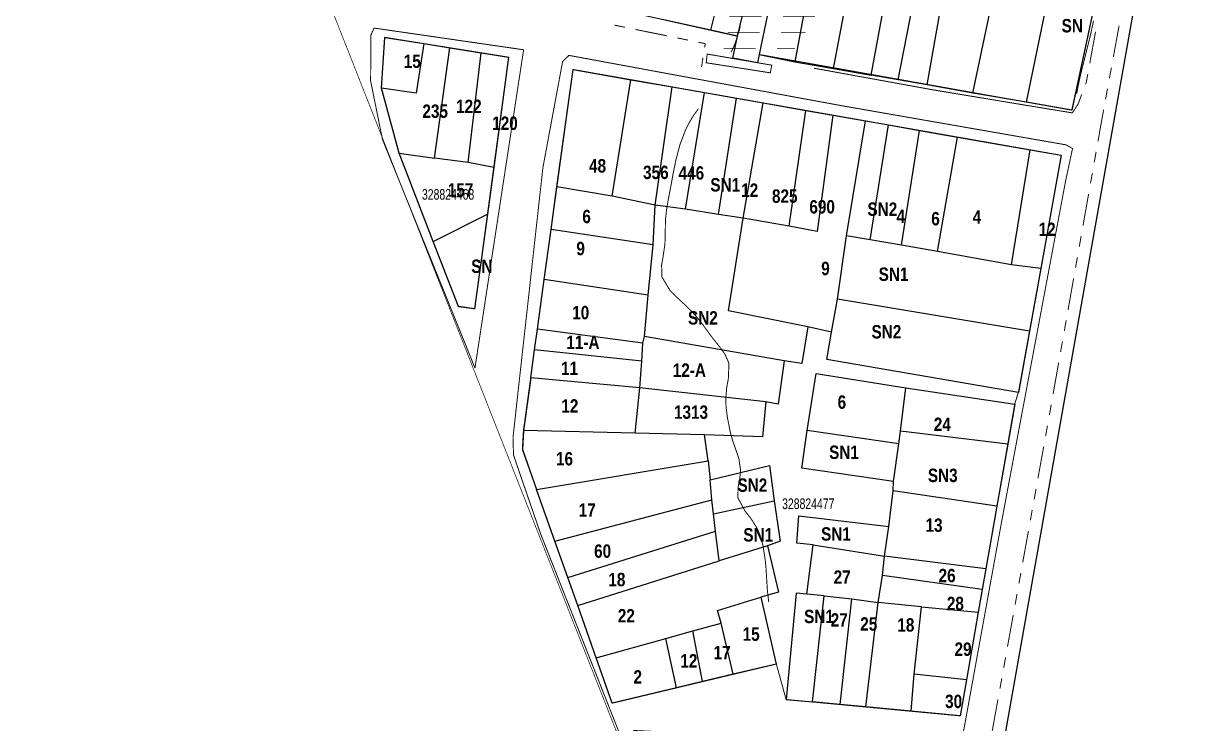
# Model space of a CAD drawing. Extents: x 204381 to 207261, y 4847713 to 4851061.
# Drawn here: x 204381.7 to 204602.1, y 4850630.3 to 4850761.1 of the extents above; entities that cross this region are included whole.
import ezdxf
from ezdxf.enums import TextEntityAlignment as Align

# ---------------------------------------------------------------- set-up
doc = ezdxf.new("R2010")
doc.units = 0
doc.header["$LTSCALE"] = 1.5
doc.header["$MEASUREMENT"] = 0
for name, pattern in [('PHANTOMX2', [5, 2.5, -0.5, 0.5, -0.5, 0.5, -0.5]), ('TRACO_11', [8, 3, -1, 3, -1]), ('TRACO_25', [8, 3, -1, 1, -1, 1, -1])]:
    doc.linetypes.add(name, pattern=pattern)
for name, color, linetype in [('CD-MALHA-LOTES', 40, 'CONTINUOUS'), ('CD_TXT_QUADRA', 7, 'CONTINUOUS'), ('HD-AREA-SUJ-INUND', 170, 'CONTINUOUS'), ('HD-CURSO-PERENE', 170, 'CONTINUOUS'), ('HD-VALAS-DRENOS', 170, 'CONTINUOUS'), ('LM-LIM-SETOR-FISCAL', 7, 'CONTINUOUS'), ('RU-QUADRAS', 210, 'CONTINUOUS'), ('SV-ESTIVAS', 7, 'CONTINUOUS'), ('SV-RUA-NAO-PAV-S-GUIA-C-GUIA', 7, 'PHANTOMX2'), ('SV-RUA-PAVIM-S-GUIA-C-GUIA', 7, 'CONTINUOUS'), ('SV-TXT-EST-M-N-PAV', 7, 'CONTINUOUS'), ('Th_NmrPort', 7, 'CONTINUOUS')]:
    doc.layers.add(name, color=color, linetype=linetype)
doc.styles.add('ARIAL', font='ARIAL.TTF')
doc.styles.get("Standard").update_dxf_attribs({"font": 'swisscbo.ttf'})
doc.linetypes.add('Limite', pattern='A,20,-3,[130,ltypeshp.shx,S=6.35,R=0,X=0,Y=0],-3,20', length=46)

# ---------------------------------------------------------------- blocks, each defined once
blk = doc.blocks.new('*X0')
at = {"layer": 'HD-AREA-SUJ-INUND', "const_width": 0.13}
for points in [[(204491.175957, 4850864.480925), (204493.175957, 4850864.4815)], [(204493.175957, 4850864.4815), (204493.596266, 4850864.480949)], [(204488.130566, 4850861.480861), (204494.130566, 4850861.481743)], [(204481.803516, 4850858.480765), (204487.803516, 4850858.481386)], [(204491.803516, 4850858.4818), (204497.803516, 4850858.482421)], [(204481.398749, 4850855.480728), (204487.398749, 4850855.4813)], [(204491.398749, 4850855.481681), (204497.398749, 4850855.482253)], [(204501.398749, 4850855.482634), (204503.398749, 4850855.482825)], [(204503.398749, 4850855.482825), (204503.64894, 4850855.48095)], [(204482.124904, 4850852.480702), (204488.124904, 4850852.481237)], [(204492.124904, 4850852.481594), (204498.124904, 4850852.482129)], [(204502.124904, 4850852.482486), (204507.124904, 4850852.482932)], [(204507.124904, 4850852.482932), (204507.571569, 4850852.480957)], [(204483.65965, 4850849.480684), (204489.65965, 4850849.481158)], [(204493.65965, 4850849.481474), (204499.65965, 4850849.481948)], [(204503.65965, 4850849.482264), (204509.65965, 4850849.482738)], [(204513.65965, 4850849.483054), (204515.65965, 4850849.483212)], [(204515.65965, 4850849.483212), (204516.25052, 4850849.48101)], [(204487.351461, 4850846.480688), (204493.351461, 4850846.481139)], [(204497.351461, 4850846.481439), (204503.351461, 4850846.481889)], [(204507.35146, 4850846.48219), (204513.35146, 4850846.48264)], [(204517.35146, 4850846.482941), (204523.35146, 4850846.483391)], [(204488.416343, 4850843.480666), (204494.416343, 4850843.481087)], [(204498.416343, 4850843.481367), (204504.416343, 4850843.481788)], [(204508.416343, 4850843.482068), (204514.416343, 4850843.482489)], [(204518.416343, 4850843.48277), (204524.416343, 4850843.48319)], [(204528.416343, 4850843.483471), (204529.416343, 4850843.483541)], [(204529.416343, 4850843.483541), (204529.930136, 4850843.481081)], [(204489.1863, 4850840.480641), (204495.1863, 4850840.481049)], [(204499.1863, 4850840.481321), (204505.1863, 4850840.481729)], [(204509.1863, 4850840.482001), (204515.1863, 4850840.482409)], [(204519.1863, 4850840.482681), (204525.1863, 4850840.483089)], [(204529.1863, 4850840.483361), (204533.1863, 4850840.483633)], [(204533.1863, 4850840.483633), (204533.373127, 4850840.481083)], [(204489.795773, 4850837.480614), (204495.795773, 4850837.481017)], [(204499.795773, 4850837.481286), (204505.795773, 4850837.481689)], [(204509.795773, 4850837.481957), (204515.795773, 4850837.482361)], [(204519.795773, 4850837.482629), (204525.795773, 4850837.483032)], [(204529.795773, 4850837.483301), (204534.795773, 4850837.483637)], [(204534.795773, 4850837.483637), (204535.109583, 4850837.481067)], [(204492.225358, 4850834.480605), (204498.225358, 4850834.48102)], [(204502.225358, 4850834.481296), (204508.225358, 4850834.481711)], [(204512.225358, 4850834.481988), (204518.225358, 4850834.482402)], [(204522.225358, 4850834.482679), (204528.225358, 4850834.483094)], [(204532.225358, 4850834.48337), (204534.225358, 4850834.483508)], [(204534.225358, 4850834.483508), (204534.976119, 4850834.481033)], [(204496.692234, 4850831.480617), (204502.692234, 4850831.481057)], [(204506.692234, 4850831.48135), (204512.692234, 4850831.481791)], [(204516.692234, 4850831.482084), (204522.692234, 4850831.482524)], [(204526.692234, 4850831.482818), (204532.692234, 4850831.483258)], [(204500.486963, 4850828.480622), (204506.486963, 4850828.481091)], [(204510.486963, 4850828.481403), (204516.486963, 4850828.481873)], [(204520.486963, 4850828.482185), (204526.486963, 4850828.482654)], [(204530.486963, 4850828.482967), (204533.486963, 4850828.483202)], [(204533.486963, 4850828.483202), (204533.751567, 4850828.480954)], [(204503.012534, 4850825.480614), (204509.012534, 4850825.481104)], [(204513.012534, 4850825.48143), (204519.012534, 4850825.48192)], [(204523.012534, 4850825.482247), (204529.012534, 4850825.482737)], [(204533.012534, 4850825.483063), (204533.467481, 4850825.480918)], [(204504.850617, 4850822.480599), (204510.850617, 4850822.481104)], [(204514.850617, 4850822.48144), (204520.850617, 4850822.481945)], [(204524.850617, 4850822.482281), (204530.850617, 4850822.482786)], [(204505.774044, 4850819.480576), (204511.774044, 4850819.481072)], [(204515.774044, 4850819.481403), (204521.774044, 4850819.4819)], [(204525.774044, 4850819.482231), (204531.774043, 4850819.482728)], [(204506.434309, 4850816.480549), (204512.434309, 4850816.481032)], [(204516.434309, 4850816.481353), (204522.434309, 4850816.481836)], [(204526.434309, 4850816.482158), (204532.434309, 4850816.48264)], [(204536.434309, 4850816.482962), (204537.434309, 4850816.483043)], [(204537.434309, 4850816.483043), (204537.83336, 4850816.480863)], [(204506.62543, 4850813.480518), (204512.62543, 4850813.480978)], [(204516.62543, 4850813.481284), (204522.62543, 4850813.481744)], [(204526.62543, 4850813.482051), (204532.62543, 4850813.482511)], [(204536.62543, 4850813.482817), (204540.62543, 4850813.483124)], [(204540.62543, 4850813.483124), (204541.266194, 4850813.480864)], [(204506.802821, 4850810.480487), (204512.802821, 4850810.480904)], [(204516.802821, 4850810.481182), (204522.802821, 4850810.481599)], [(204526.802821, 4850810.481877), (204532.802821, 4850810.482294)], [(204536.802821, 4850810.482572), (204542.802821, 4850810.482989)], [(204546.802821, 4850810.483267), (204548.802821, 4850810.483406)], [(204548.802821, 4850810.483406), (204549.083589, 4850810.48091)], [(204506.971428, 4850807.480456), (204512.971428, 4850807.480849)], [(204516.971428, 4850807.481111), (204522.971428, 4850807.481505)], [(204526.971428, 4850807.481767), (204532.971428, 4850807.48216)], [(204536.971428, 4850807.482422), (204542.971428, 4850807.482816)], [(204546.971428, 4850807.483078), (204552.971428, 4850807.483471)], [(204506.99, 4850804.480423), (204512.99, 4850804.480811)], [(204516.99, 4850804.48107), (204522.99, 4850804.481459)], [(204526.99, 4850804.481718), (204532.99, 4850804.482106)], [(204536.99, 4850804.482365), (204542.99, 4850804.482753)], [(204546.99, 4850804.483012), (204552.99, 4850804.483401)], [(204506.988527, 4850801.48039), (204512.988527, 4850801.480776)], [(204516.988527, 4850801.481033), (204522.988527, 4850801.481419)], [(204526.988527, 4850801.481677), (204532.988527, 4850801.482063)], [(204536.988527, 4850801.48232), (204542.988527, 4850801.482706)], [(204546.988527, 4850801.482964), (204552.988527, 4850801.48335)], [(204506.914381, 4850798.480356), (204512.914381, 4850798.480743)], [(204516.914381, 4850798.481001), (204522.914381, 4850798.481389)], [(204526.914381, 4850798.481647), (204532.914381, 4850798.482034)], [(204536.914381, 4850798.482292), (204542.914381, 4850798.482679)], [(204546.914381, 4850798.482938), (204552.914381, 4850798.483325)], [(204506.892519, 4850795.480323), (204512.892519, 4850795.480717)], [(204516.892519, 4850795.480979), (204522.892519, 4850795.481373)], [(204526.892519, 4850795.481636), (204532.892519, 4850795.48203)], [(204536.892519, 4850795.482292), (204542.892519, 4850795.482686)], [(204546.892519, 4850795.482949), (204552.892519, 4850795.483343)], [(204507.014517, 4850792.480291), (204513.014517, 4850792.480693)], [(204517.014517, 4850792.480962), (204523.014517, 4850792.481364)], [(204527.014517, 4850792.481632), (204533.014517, 4850792.482035)], [(204537.014517, 4850792.482303), (204543.014517, 4850792.482706)], [(204547.014517, 4850792.482974), (204552.014517, 4850792.483309)], [(204552.014517, 4850792.483309), (204552.476445, 4850792.480746)], [(204507.087941, 4850789.480259), (204513.087941, 4850789.480664)], [(204517.087941, 4850789.480935), (204523.087941, 4850789.48134)], [(204527.087941, 4850789.481611), (204533.087941, 4850789.482016)], [(204537.087941, 4850789.482287), (204543.087941, 4850789.482692)], [(204547.087941, 4850789.482963), (204551.087941, 4850789.483233)], [(204551.087941, 4850789.483233), (204551.830192, 4850789.480706)], [(204507.105084, 4850786.480226), (204513.105084, 4850786.480631)], [(204517.105084, 4850786.480902), (204523.105084, 4850786.481307)], [(204527.105084, 4850786.481578), (204533.105084, 4850786.481983)], [(204537.105084, 4850786.482254), (204543.105084, 4850786.482659)], [(204547.105084, 4850786.48293), (204551.105084, 4850786.4832)], [(204551.105084, 4850786.4832), (204551.849881, 4850786.480673)], [(204507.327476, 4850783.480195), (204513.327476, 4850783.480599)], [(204517.327476, 4850783.480869), (204523.327476, 4850783.481273)], [(204527.327476, 4850783.481543), (204533.327476, 4850783.481947)], [(204537.327476, 4850783.482216), (204543.327476, 4850783.482621)], [(204547.327476, 4850783.48289), (204552.327476, 4850783.483227)], [(204552.327476, 4850783.483227), (204552.379298, 4850783.480646)], [(204507.632379, 4850780.480165), (204513.632379, 4850780.480567)], [(204517.632379, 4850780.480835), (204523.632379, 4850780.481237)], [(204527.632379, 4850780.481504), (204533.632379, 4850780.481906)], [(204537.632379, 4850780.482174), (204543.632379, 4850780.482576)], [(204547.632379, 4850780.482844), (204552.632379, 4850780.483179)], [(204552.632379, 4850780.483179), (204553.250406, 4850780.480621)], [(204508.458958, 4850777.48014), (204514.458958, 4850777.480542)], [(204518.458958, 4850777.48081), (204524.458958, 4850777.481212)], [(204528.458958, 4850777.48148), (204534.458958, 4850777.481882)], [(204538.458958, 4850777.48215), (204544.458958, 4850777.482551)], [(204548.458958, 4850777.482819), (204553.458958, 4850777.483154)], [(204553.458958, 4850777.483154), (204554.065517, 4850777.480596)], [(204509.527277, 4850774.480118), (204515.527277, 4850774.480527)], [(204519.527277, 4850774.480799), (204525.527277, 4850774.481208)], [(204529.527277, 4850774.48148), (204535.527277, 4850774.481889)], [(204539.527277, 4850774.482161), (204545.527277, 4850774.48257)], [(204549.527277, 4850774.482842), (204553.527276, 4850774.483114)], [(204553.527276, 4850774.483114), (204553.60439, 4850774.480559)], [(204511.957941, 4850771.480109), (204517.957941, 4850771.480544)], [(204521.957941, 4850771.480834), (204527.957941, 4850771.481269)], [(204531.957941, 4850771.481559), (204537.957941, 4850771.481994)], [(204541.95794, 4850771.482284), (204547.95794, 4850771.482719)], [(204513.305201, 4850768.48009), (204519.305201, 4850768.480663)], [(204523.305201, 4850768.481046), (204529.305201, 4850768.481619)], [(204533.305201, 4850768.482002), (204535.305201, 4850768.482193)], [(204535.305201, 4850768.482193), (204535.431367, 4850768.480311)], [(204514.084144, 4850765.480065), (204520.084144, 4850765.480695)], [(204524.084143, 4850765.481115), (204530.084143, 4850765.481745)], [(204513.771436, 4850762.480029), (204519.771436, 4850762.480698)], [(204523.771436, 4850762.481144), (204529.771436, 4850762.481814)], [(204513.414843, 4850759.479992), (204519.414843, 4850759.480696)], [(204523.414843, 4850759.481166), (204527.414843, 4850759.481636)], [(204527.414843, 4850759.481636), (204528.028048, 4850759.480138)], [(204512.66328, 4850756.479951), (204518.66328, 4850756.480687)], [(204522.66328, 4850756.481178), (204525.66328, 4850756.481546)], [(204525.66328, 4850756.481546), (204526.045747, 4850756.480085)]]:
    blk.add_lwpolyline(points, dxfattribs=at)

msp = doc.modelspace()

# ---------------------------------------------------------------- linework, layer by layer
at = {"layer": 'CD-MALHA-LOTES', "linetype": 'Continuous'}
for points in [[(204605.71, 4850855.85), (204554.2, 4850565.49)], [(204519.35, 4850755.32), (204525.99, 4850753.98)]]:
    msp.add_lwpolyline(points, dxfattribs=at)
at = {"layer": 'CD-MALHA-LOTES', "linetype": 'Continuous', "flags": 128}
for points in [[(204529.72, 4850774.16), (204525.99, 4850753.98)], [(204510.28, 4850759.85), (204513.34, 4850772.15)], [(204515.27, 4850758.74), (204518.27, 4850771.18)], [(204533.24, 4850752.71), (204537.04, 4850772.76)], [(204540.27, 4850751.49), (204543.94, 4850771.43)], [(204522.46, 4850770.33), (204519.35, 4850755.32)], [(204545.31, 4850750.57), (204549.21, 4850770.42)], [(204550.75, 4850749.65), (204554.27, 4850769.45)], [(204559.3, 4850748.11), (204563.42, 4850767.69)], [(204569.35, 4850746.4), (204573.35, 4850765.78)], [(204581.93, 4850764.12), (204577.8, 4850744.92)], [(204510.28, 4850759.85), (204501.18, 4850761.88)], [(204515.27, 4850758.74), (204510.28, 4850759.85)], [(204448.66, 4850749.01), (204449.32, 4850758.53)], [(204449.32, 4850758.53), (204456.62, 4850757.36)], [(204514.41, 4850754.66), (204515.27, 4850758.74)], [(204456.62, 4850757.36), (204455.14, 4850748.09)], [(204456.62, 4850757.36), (204461.47, 4850756.58)], [(204458.57, 4850735.93), (204461.47, 4850756.58)], [(204461.47, 4850756.58), (204467.3, 4850755.62)], [(204464.92, 4850735.14), (204467.3, 4850755.62)], [(204467.3, 4850755.62), (204472.45, 4850754.83)], [(204472.45, 4850754.83), (204469.67, 4850734.23)], [(204519.03, 4850753.8), (204514.41, 4850754.66)], [(204519.35, 4850755.32), (204519.03, 4850753.8)], [(204525.99, 4850753.98), (204533.24, 4850752.71)], [(204481.51, 4850730.61), (204484.53, 4850752.52)], [(204484.53, 4850752.52), (204495.35, 4850750.62)], [(204533.24, 4850752.71), (204540.27, 4850751.49)], [(204545.31, 4850750.57), (204540.27, 4850751.49)], [(204451.97, 4850736.85), (204448.66, 4850749.01)], [(204455.14, 4850748.09), (204448.66, 4850749.01)], [(204491.86, 4850728.86), (204495.35, 4850750.62)], [(204495.35, 4850750.62), (204503.06, 4850749.26)], [(204499.88, 4850727.18), (204503.06, 4850749.26)], [(204503.06, 4850749.26), (204509.09, 4850748.21)], [(204550.75, 4850749.65), (204545.31, 4850750.57)], [(204559.3, 4850748.11), (204550.75, 4850749.65)], [(204505.52, 4850726.39), (204509.09, 4850748.21)], [(204509.09, 4850748.21), (204515.11, 4850747.15)], [(204511.75, 4850725.4), (204515.11, 4850747.15)], [(204515.11, 4850747.15), (204520.05, 4850746.28)], [(204569.35, 4850746.4), (204559.3, 4850748.11)], [(204516.31, 4850724.7), (204520.05, 4850746.28)], [(204520.05, 4850746.28), (204528.05, 4850744.88)], [(204524.92, 4850723.22), (204528.05, 4850744.88)], [(204528.05, 4850744.88), (204533.11, 4850743.99)], [(204577.8, 4850744.92), (204569.35, 4850746.4)], [(204533.11, 4850743.99), (204530.16, 4850722.23)], [(204533.11, 4850743.99), (204539.2, 4850742.92)], [(204535.66, 4850721.44), (204539.2, 4850742.92)], [(204539.2, 4850742.92), (204543.54, 4850742.15)], [(204540.11, 4850720.65), (204543.54, 4850742.15)], [(204543.54, 4850742.15), (204549.32, 4850741.14)], [(204545.95, 4850719.66), (204549.32, 4850741.14)], [(204549.32, 4850741.14), (204556.46, 4850739.89)], [(204552.68, 4850718.47), (204556.46, 4850739.89)], [(204556.46, 4850739.89), (204570, 4850737.51)], [(204451.97, 4850736.85), (204458.57, 4850735.93)], [(204458.34, 4850720.38), (204451.97, 4850736.85)], [(204464.92, 4850735.14), (204458.57, 4850735.93)], [(204566.54, 4850715.99), (204570, 4850737.51)], [(204570, 4850737.51), (204575.84, 4850736.48)], [(204575.84, 4850736.48), (204572.01, 4850715.3)], [(204469.67, 4850734.23), (204464.92, 4850735.14)], [(204469.67, 4850734.23), (204468.5, 4850725.5)], [(204480.41, 4850722.62), (204481.51, 4850730.61)], [(204491.86, 4850728.86), (204481.51, 4850730.61)], [(204499.88, 4850727.18), (204491.86, 4850728.86)], [(204499.48, 4850719.76), (204499.88, 4850727.18)], [(204505.52, 4850726.39), (204499.88, 4850727.18)], [(204458.34, 4850720.38), (204468.5, 4850725.5)], [(204468.5, 4850725.5), (204466.11, 4850707.78)], [(204511.75, 4850725.4), (204505.52, 4850726.39)], [(204516.31, 4850724.7), (204511.75, 4850725.4)], [(204513.58, 4850707.38), (204516.31, 4850724.7)], [(204524.92, 4850723.22), (204516.31, 4850724.7)], [(204479.12, 4850713.24), (204480.41, 4850722.62)], [(204499.48, 4850719.76), (204480.41, 4850722.62)], [(204530.16, 4850722.23), (204524.92, 4850723.22)], [(204463.07, 4850708.18), (204458.34, 4850720.38)], [(204533.97, 4850709.56), (204535.66, 4850721.44)], [(204540.11, 4850720.65), (204535.66, 4850721.44)], [(204545.95, 4850719.66), (204540.11, 4850720.65)], [(204498.59, 4850710.35), (204499.48, 4850719.76)], [(204552.68, 4850718.47), (204545.95, 4850719.66)], [(204566.54, 4850715.99), (204552.68, 4850718.47)], [(204572.01, 4850715.3), (204566.54, 4850715.99)], [(204572.01, 4850715.3), (204569.9, 4850703.61)], [(204477.84, 4850703.96), (204479.12, 4850713.24)], [(204498.59, 4850710.35), (204479.12, 4850713.24)], [(204497.9, 4850702.63), (204498.59, 4850710.35)], [(204532.88, 4850703.42), (204533.97, 4850709.56)], [(204569.9, 4850703.61), (204533.97, 4850709.56)], [(204466.11, 4850707.78), (204463.07, 4850708.18)], [(204528.43, 4850704.41), (204513.58, 4850707.38)], [(204477.31, 4850700.12), (204477.84, 4850703.96)], [(204497.6, 4850701.35), (204477.84, 4850703.96)], [(204497.6, 4850701.35), (204497.9, 4850702.63)], [(204523.98, 4850698.08), (204497.9, 4850702.63)], [(204528.43, 4850704.41), (204527.34, 4850697.58)], [(204532.88, 4850703.42), (204528.43, 4850704.41)], [(204531.99, 4850698.28), (204532.88, 4850703.42)], [(204569.9, 4850703.61), (204567.82, 4850692.14)], [(204497.4, 4850697.98), (204497.6, 4850701.35)], [(204476.59, 4850694.9), (204477.31, 4850700.12)], [(204497.4, 4850697.98), (204477.31, 4850700.12)], [(204567.82, 4850692.14), (204531.99, 4850698.28)], [(204497, 4850693.03), (204497.4, 4850697.98)], [(204523.98, 4850698.08), (204522.89, 4850689.96)], [(204527.34, 4850697.58), (204523.98, 4850698.08)], [(204476.59, 4850694.9), (204475.23, 4850685.01)], [(204497, 4850693.03), (204476.59, 4850694.9)], [(204528.33, 4850685.01), (204530.01, 4850695.7)], [(204530.01, 4850695.7), (204546.74, 4850693.03)], [(204496.11, 4850684.52), (204497, 4850693.03)], [(204520.56, 4850690.36), (204497, 4850693.03)], [(204545.75, 4850684.92), (204546.74, 4850693.03)], [(204546.74, 4850693.03), (204567.13, 4850689.96)], [(204520.56, 4850690.36), (204519.97, 4850683.83)], [(204522.89, 4850689.96), (204520.56, 4850690.36)], [(204567.13, 4850689.96), (204565.82, 4850682.46)], [(204475.23, 4850685.01), (204475.03, 4850681.45), (204477.67, 4850674.01)], [(204496.11, 4850684.52), (204475.23, 4850685.01)], [(204527.34, 4850677.99), (204528.33, 4850685.01)], [(204545.45, 4850682.54), (204528.33, 4850685.01)], [(204509.08, 4850684.22), (204496.11, 4850684.52)], [(204519.97, 4850683.83), (204509.08, 4850684.22)], [(204509.77, 4850679.37), (204509.08, 4850684.22)], [(204545.45, 4850682.54), (204545.75, 4850684.92)], [(204565.82, 4850682.46), (204545.75, 4850684.92)], [(204544.46, 4850675.51), (204545.45, 4850682.54)], [(204565.82, 4850682.46), (204563.8, 4850670.89)], [(204477.67, 4850674.01), (204509.77, 4850679.37)], [(204509.77, 4850679.37), (204510.17, 4850675.81)], [(204510.17, 4850675.81), (204521.25, 4850678.48)], [(204521.25, 4850678.48), (204522.15, 4850671.85)], [(204544.46, 4850675.51), (204527.34, 4850677.99)], [(204481.11, 4850664.33), (204477.67, 4850674.01)], [(204510.47, 4850672.05), (204510.17, 4850675.81)], [(204544.37, 4850673.73), (204544.46, 4850675.51)], [(204481.11, 4850664.33), (204510.47, 4850672.05)], [(204510.76, 4850669.47), (204510.47, 4850672.05)], [(204510.76, 4850669.47), (204522.15, 4850671.85)], [(204522.15, 4850671.85), (204523.23, 4850664.33)], [(204543.57, 4850667.1), (204544.37, 4850673.73)], [(204563.8, 4850670.89), (204544.37, 4850673.73)], [(204563.8, 4850670.89), (204561.75, 4850659.17)], [(204511.16, 4850666.21), (204510.76, 4850669.47)], [(204526.35, 4850663.93), (204526.75, 4850669.08)], [(204526.75, 4850669.08), (204543.57, 4850667.1)], [(204483.52, 4850657.52), (204511.16, 4850666.21)], [(204511.85, 4850660.67), (204511.16, 4850666.21)], [(204542.78, 4850661.56), (204543.57, 4850667.1)], [(204483.52, 4850657.52), (204481.11, 4850664.33)], [(204520.86, 4850663.44), (204511.85, 4850660.67)], [(204523.23, 4850664.33), (204520.86, 4850663.44)], [(204520.86, 4850663.44), (204522.94, 4850654.83)], [(204529.42, 4850663.63), (204526.35, 4850663.93)], [(204528.23, 4850654.43), (204529.42, 4850663.63)], [(204529.42, 4850663.63), (204542.78, 4850661.56)], [(204542.39, 4850657.89), (204542.78, 4850661.56)], [(204561.75, 4850659.17), (204542.78, 4850661.56)], [(204485.38, 4850652.3), (204511.85, 4850660.67)], [(204561.75, 4850659.17), (204561.06, 4850655.31)], [(204485.38, 4850652.3), (204483.52, 4850657.52)], [(204541.59, 4850652.85), (204542.39, 4850657.89)], [(204561.06, 4850655.31), (204542.39, 4850657.89)], [(204522.94, 4850654.83), (204519.67, 4850653.84)], [(204526.25, 4850654.63), (204524.37, 4850634.73)], [(204528.23, 4850654.43), (204526.25, 4850654.63)], [(204531.5, 4850654.13), (204528.23, 4850654.43)], [(204529.31, 4850634.27), (204531.5, 4850654.13)], [(204531.5, 4850654.13), (204536.65, 4850653.54)], [(204561.06, 4850655.31), (204560.31, 4850651.06)], [(204488.84, 4850642.54), (204485.38, 4850652.3)], [(204511.55, 4850651.36), (204519.67, 4850653.84)], [(204519.67, 4850653.84), (204522.54, 4850641.36)], [(204534.46, 4850633.78), (204536.65, 4850653.54)], [(204536.65, 4850653.54), (204541.59, 4850652.85)], [(204539.31, 4850633.33), (204541.59, 4850652.85)], [(204549.71, 4850652.05), (204541.59, 4850652.85)], [(204548.32, 4850639.48), (204549.71, 4850652.05)], [(204549.71, 4850652.05), (204560.31, 4850651.06)], [(204512.25, 4850648.99), (204511.55, 4850651.36)], [(204560.31, 4850651.06), (204558.12, 4850638.4)], [(204501.85, 4850646.12), (204506.9, 4850647.6)], [(204506.9, 4850647.6), (204512.25, 4850648.99)], [(204508.76, 4850638.08), (204506.9, 4850647.6)], [(204514.46, 4850639.44), (204512.25, 4850648.99)], [(204488.84, 4850642.54), (204501.85, 4850646.12)], [(204503.88, 4850636.91), (204501.85, 4850646.12)], [(204491.86, 4850634.04), (204488.84, 4850642.54)], [(204522.54, 4850641.36), (204514.46, 4850639.44)], [(204514.46, 4850639.44), (204508.76, 4850638.08)], [(204547.74, 4850632.53), (204548.32, 4850639.48)], [(204558.12, 4850638.4), (204548.32, 4850639.48)], [(204503.88, 4850636.91), (204491.86, 4850634.04)], [(204508.76, 4850638.08), (204503.88, 4850636.91)], [(204558.12, 4850638.4), (204556.94, 4850631.67)], [(204524.37, 4850634.73), (204529.31, 4850634.27)], [(204534.46, 4850633.78), (204529.31, 4850634.27)], [(204539.31, 4850633.33), (204534.46, 4850633.78)], [(204547.74, 4850632.53), (204539.31, 4850633.33)], [(204556.94, 4850631.67), (204547.74, 4850632.53)]]:
    msp.add_lwpolyline(points, dxfattribs=at)
at = {"layer": 'HD-CURSO-PERENE', "const_width": 0.18, "flags": 128}
for points in [[(204515.98, 4850761.96), (204515.65, 4850759.94), (204514.74, 4850757.12), (204514.07, 4850755.76)], [(204507.98, 4850745.2), (204507.04, 4850743.91), (204506.24, 4850742.58), (204505.56, 4850741.23), (204504.5, 4850738.44), (204503.75, 4850735.57), (204503.28, 4850733.27), (204502.74, 4850730.32), (204502.32, 4850728.14), (204502.06, 4850726.66), (204501.79, 4850724.33), (204501.76, 4850721.35), (204501.7, 4850719.85), (204501.35, 4850717.49), (204501.08, 4850715.96), (204501.14, 4850713.74), (204502.64, 4850711.23), (204503.76, 4850710.1), (204505.28, 4850708.68), (204507.38, 4850706.57), (204508.63, 4850705.03), (204510.4, 4850702.6), (204511.99, 4850700.6), (204512.9, 4850699.35), (204513.68, 4850697.59), (204513.56, 4850694.66), (204513.27, 4850693.13), (204513.08, 4850690.99), (204513.14, 4850689.49), (204513.38, 4850687.51), (204513.96, 4850684.57), (204514.37, 4850683.12), (204515.06, 4850681.17), (204515.54, 4850679.73), (204515.87, 4850677.47), (204515.68, 4850675.95), (204515.39, 4850674.42), (204515.34, 4850672.44), (204516.74, 4850669.89), (204517.73, 4850668.66), (204518.92, 4850666.78), (204519.51, 4850665.4), (204520.06, 4850663.46), (204520.51, 4850660.5), (204520.63, 4850659), (204520.77, 4850656.64), (204520.87, 4850655.14), (204521.12, 4850652.94)]]:
    msp.add_lwpolyline(points, dxfattribs=at)
at = {"layer": 'HD-VALAS-DRENOS', "const_width": 0.18, "flags": 128}
for points in [[(204581.43, 4850759.55), (204581.67, 4850760.67)], [(204581.67, 4850760.67), (204581.75, 4850761.02)], [(204581.75, 4850761.02), (204581.87, 4850761.65)], [(204580.94, 4850757.49), (204581.23, 4850758.72)], [(204581.23, 4850758.72), (204581.43, 4850759.55)], [(204579.84, 4850753.13), (204580.52, 4850755.8)], [(204580.52, 4850755.8), (204580.58, 4850756.04)], [(204580.58, 4850756.04), (204580.76, 4850756.77)], [(204580.76, 4850756.77), (204580.94, 4850757.49)], [(204579.01, 4850749.49), (204579.32, 4850750.95)], [(204579.32, 4850750.95), (204579.78, 4850752.9)], [(204579.32, 4850750.95), (204579.32, 4850750.95)], [(204579.78, 4850752.9), (204579.84, 4850753.13)], [(204578.73, 4850748.01), (204578.91, 4850748.99)], [(204578.91, 4850748.99), (204579.01, 4850749.49)]]:
    msp.add_lwpolyline(points, dxfattribs=at)
at = {"layer": 'LM-LIM-SETOR-FISCAL', "linetype": 'Limite', "ltscale": 0.1, "const_width": 0.13, "flags": 128}
msp.add_lwpolyline([(206960.49, 4848346.74), (206519.68, 4848013.26), (206524.96, 4848001.52), (206186.17, 4847750.07), (206137.65, 4847714.77), (206055.88, 4847783.52), (206022.18, 4847808.19), (206018.12, 4847816.07), (206019.95, 4847830.66), (206053.3, 4847836.03), (206059.06, 4847868.43), (206040.45, 4847926.27), (206039.82, 4847951.17), (206026.44, 4847964.39), (205980.98, 4848000.04), (205948.86, 4848053.95), (205885.79, 4848047.59), (205885.38, 4848100.28), (205758.68, 4848087.81), (205748.41, 4848134.36), (205855.06, 4848144.19), (205857.54, 4848167.98), (205826.48, 4848206.22), (205791.25, 4848260.92), (205756.8, 4848299.01), (205692.97, 4848280.46), (205710.22, 4848439.16), (205051.32, 4848428.57), (204677.84, 4848416.25), (204661.89, 4848420.75), (204677.59, 4848456.68), (204685.73, 4848493.72), (204687.66, 4848576.43), (204676.79, 4848658.68), (204674.85, 4848798.87), (204665.61, 4849337.36), (204658.49, 4849545.69), (204657.02, 4849545.63), (204645.12, 4849704.28), (204643.71, 4849869.24), (204651.14, 4849927.22), (204647.62, 4849990.33), (204636.26, 4850264.54), (204381.83, 4850909.69), (204986.84, 4850806.73), (205140.83, 4850787.35), (205201.03, 4850796.27), (205245.63, 4850823.19), (205310.25, 4850896.98), (205324.08, 4850905.65), (205327.72, 4850908.15), (205339.74, 4850916.46), (205358.28, 4850945.44), (205381.54, 4850978.24), (205458.47, 4851060.64), (205958.1, 4850305), (206256.21, 4850261.19), (206296.36, 4850246.47), (206381.84, 4850187.26), (206402.35, 4850183.32), (206465.45, 4850155.1), (206438.69, 4850087.64), (206416.16, 4850016.08), (206422.43, 4850015.06), (206376.86, 4849879.93), (206318.97, 4849888.04), (206311.32, 4849828.25), (206177.89, 4849842.97), (206161.27, 4849779.77), (206627.66, 4849358.82), (206746.45, 4849445.1), (206955.53, 4849187.19), (207019.34, 4849111.98), (207025.31, 4849104.91), (207033.93, 4849094.44), (207048.4, 4849077.1), (207039.09, 4849069.24), (207026.18, 4849059.14), (207002.58, 4849038.25), (206981.71, 4849023.09), (206966.26, 4849011.39), (206958.44, 4849004.76), (206968.98, 4848989.87), (206978.67, 4848976.02), (207002.49, 4848944.75), (207008.79, 4848936.89), (207034.07, 4848905.39), (207054.15, 4848879.42), (207075.28, 4848852.41), (207089.04, 4848833.89), (207099.68, 4848804.07), (207108.98, 4848791.97), (207114.21, 4848785.08), (207138.58, 4848756.16), (207148.67, 4848740.27), (207162.16, 4848719.72), (207199.66, 4848661.86), (207214.13, 4848640.25), (207233.64, 4848611.27), (207250.42, 4848586.92), (207261.26, 4848571.24), (207169.66, 4848504.88), (207140.72, 4848483.45), (207106.7, 4848455.88), (207093.59, 4848446.09), (207051.18, 4848413.73)], close=True, dxfattribs=at)
at = {"layer": 'RU-QUADRAS', "color": 6, "linetype": 'Continuous', "const_width": 0.18}
msp.add_lwpolyline([(204601.54, 4850365.01), (204581.38, 4850411.42), (204583.82, 4850412.42), (204542.92, 4850518.17), (204540.06, 4850518.27), (204495.86, 4850628.94), (204532.65, 4850627.13), (204532.65, 4850626.03), (204554.4, 4850624.03), (204543.57, 4850567.09), (204554.2, 4850565.49), (204605.71, 4850855.85), (204637.03, 4850850.69, 0.002528), (204943.27, 4850797.28), (204944.85, 4850806.76), (204959.83, 4850803.95), (204958.38, 4850795.23), (205022.65, 4850783.34), (205024.04, 4850791.1), (205121.01, 4850770.41), (205149.02, 4850767.93), (205169.68, 4850768.94), (205181.8, 4850770.63), (205225.17, 4850785.06)], format="xyb", dxfattribs=at)
msp.add_lwpolyline([(204581.93, 4850764.12), (204577.8, 4850744.92), (204519.4, 4850755.31), (204519.03, 4850753.8), (204514.41, 4850754.66), (204515.27, 4850758.74), (204486.41, 4850765.18)], dxfattribs=at)
for points in [[(204448.66, 4850749.01), (204449.32, 4850758.53), (204472.45, 4850754.83), (204466.11, 4850707.78), (204463.07, 4850708.18), (204451.97, 4850736.85)], [(204475.03, 4850681.45), (204475.23, 4850685.01), (204484.53, 4850752.52), (204575.84, 4850736.48), (204567.82, 4850692.14), (204567.13, 4850689.96), (204556.94, 4850631.67), (204524.37, 4850634.73), (204522.54, 4850641.36), (204491.86, 4850634.04)]]:
    msp.add_lwpolyline(points, close=True, dxfattribs=at)
at = {"layer": 'SV-ESTIVAS', "linetype": 'Continuous', "const_width": 0.18, "flags": 128}
msp.add_lwpolyline([(204521.42, 4850751.9), (204509.43, 4850753.78), (204509.6, 4850755.41), (204521.7, 4850753.33)], close=True, dxfattribs=at)
at = {"layer": 'SV-RUA-NAO-PAV-S-GUIA-C-GUIA', "linetype": 'TRACO_25', "const_width": 0.18, "flags": 128}
for points in [[(204446.7, 4850758.95), (204447.29, 4850760.27), (204475.27, 4850756.21), (204466.17, 4850696.71)], [(204492.28, 4850760.81), (204494.24, 4850760.41)], [(204496.2, 4850760.01), (204502.08, 4850758.82)], [(204585.58, 4850754.84), (204586.66, 4850760.74)], [(204504.04, 4850758.42), (204506, 4850758.02)], [(204507.96, 4850757.62), (204508.94, 4850757.42)], [(204582.25, 4850759.57), (204581.17, 4850753.67)], [(204508.94, 4850757.42), (204509.24, 4850757.36)], [(204509.24, 4850757.36), (204509.13, 4850756.68)], [(204473.38, 4850680.43), (204473.28, 4850683.7), (204478.87, 4850734.12), (204482.56, 4850753.99), (204483.75, 4850755.16), (204523.64, 4850747.8)], [(204508.66, 4850753.72), (204508.55, 4850752.99)], [(204508.82, 4850754.7), (204508.66, 4850753.72)], [(204580.81, 4850751.7), (204580.63, 4850750.71)], [(204584.85, 4850750.9), (204585.22, 4850752.87)], [(204580.53, 4850750.16), (204580.38, 4850749.75)], [(204580.63, 4850750.71), (204580.53, 4850750.16)], [(204584.13, 4850746.97), (204584.49, 4850748.94)], [(204579.32, 4850746.94), (204578.98, 4850746.04)], [(204579.67, 4850747.88), (204579.32, 4850746.94)], [(204583.08, 4850741.23), (204583.77, 4850745)], [(204582.71, 4850739.1), (204582.89, 4850740.08)], [(204582.89, 4850740.08), (204582.95, 4850740.43)], [(204582.95, 4850740.43), (204583.05, 4850741.07)], [(204583.05, 4850741.07), (204583.08, 4850741.23)], [(204576.76, 4850738.43), (204577.95, 4850737.75), (204576.66, 4850731.73), (204564.62, 4850667.65), (204551.37, 4850594.69), (204545.54, 4850566.79)], [(204582.01, 4850735.16), (204582.36, 4850737.13)], [(204581.31, 4850731.22), (204581.66, 4850733.19)], [(204579.91, 4850723.34), (204580.96, 4850729.25)], [(204579.21, 4850719.4), (204579.56, 4850721.37)], [(204578.51, 4850715.47), (204578.86, 4850717.44)], [(204577.11, 4850707.59), (204578.16, 4850713.5)], [(204576.41, 4850703.65), (204576.76, 4850705.62)], [(204575.71, 4850699.71), (204576.06, 4850701.68)], [(204574.31, 4850691.84), (204575.36, 4850697.74)], [(204573.62, 4850687.9), (204573.97, 4850689.87)], [(204572.91, 4850683.96), (204573.26, 4850685.93)], [(204571.48, 4850676.09), (204572.55, 4850681.99)], [(204570.77, 4850672.15), (204571.13, 4850674.12)], [(204570.06, 4850668.22), (204570.41, 4850670.19)], [(204568.63, 4850660.35), (204569.7, 4850666.25)], [(204567.92, 4850656.41), (204568.28, 4850658.38)], [(204567.21, 4850652.47), (204567.56, 4850654.44)], [(204565.78, 4850644.6), (204566.85, 4850650.5)], [(204565.07, 4850640.66), (204565.43, 4850642.63)], [(204564.36, 4850636.73), (204564.72, 4850638.7)], [(204562.93, 4850628.86), (204564, 4850634.76)]]:
    msp.add_lwpolyline(points, dxfattribs=at)
at = {"layer": 'SV-RUA-PAVIM-S-GUIA-C-GUIA', "linetype": 'Continuous', "const_width": 0.18, "flags": 128}
msp.add_lwpolyline([(204466.17, 4850696.71), (204448.87, 4850739.44), (204446.65, 4850750.39), (204446.7, 4850758.95)], dxfattribs=at)
at = {"layer": 'SV-RUA-PAVIM-S-GUIA-C-GUIA', "linetype": 'TRACO_11', "const_width": 0.18, "flags": 128}
for points in [[(204578.98, 4850746.04), (204577.92, 4850744.41), (204566.53, 4850746.28), (204551.55, 4850748.77), (204529.56, 4850752.77)], [(204523.64, 4850747.8), (204535.11, 4850745.69), (204576.76, 4850738.43)]]:
    msp.add_lwpolyline(points, dxfattribs=at)
at = {"layer": 'SV-TXT-EST-M-N-PAV', "linetype": 'Continuous', "const_width": 0.18, "flags": 128}
msp.add_lwpolyline([(204473.38, 4850680.43), (204478.46, 4850665.67), (204494.67, 4850624.68), (204533.31, 4850532.58), (204567.48, 4850446.08), (204577.22, 4850416.94), (204587.05, 4850393.81), (204601.69, 4850357.86), (204636.97, 4850272.07)], dxfattribs=at)

# ---------------------------------------------------------------- block references
at = {"layer": 'HD-AREA-SUJ-INUND'}
msp.add_blockref('*X0', (0, 0), dxfattribs=at)

# ---------------------------------------------------------------- texts
at = {"layer": 'CD_TXT_QUADRA', "color": 7, "style": 'ARIAL', "width": 0.7}
for s, p in [('328824468', (204456.25, 4850728.18)), ('328824477', (204523.62, 4850670.34))]:
    msp.add_text(s, height=2, dxfattribs=at).set_placement(p)
at = {"layer": 'Th_NmrPort', "color": 1}
for s, p in [('SN', (204575.91, 4850760.71)), ('15', (204452.85, 4850754.07)), ('122', (204462.64, 4850745.63)), ('235', (204456.34, 4850744.73)), ('120', (204469.39, 4850742.48)), ('48', (204487.51, 4850734.51)), ('356', (204497.61, 4850733.29)), ('446', (204504.26, 4850733.18)), ('157', (204461.09, 4850730.01)), ('SN1', (204510.2, 4850730.96)), ('12', (204515.97, 4850729.96)), ('825', (204521.73, 4850728.85)), ('690', (204528.72, 4850726.85)), ('SN2', (204539.59, 4850726.41)), ('6', (204486.25, 4850725.04)), ('4', (204545.03, 4850725.08)), ('6', (204551.52, 4850724.63)), ('4', (204559.28, 4850724.97)), ('12', (204571.6, 4850722.64)), ('9', (204485.14, 4850719.05)), ('SN', (204465.47, 4850715.73)), ('9', (204530.94, 4850715.32)), ('SN1', (204541.68, 4850714.25)), ('10', (204484.36, 4850707.07)), ('SN2', (204506.02, 4850706.09)), ('SN2', (204540.35, 4850703.49)), ('11-A', (204483.26, 4850701.52)), ('11', (204482.26, 4850696.64)), ('12-A', (204503.17, 4850696.31)), ('6', (204534.01, 4850690.34)), ('12', (204482.33, 4850689.62)), ('1313', (204503.4, 4850688.46)), ('24', (204552, 4850686.18)), ('16', (204481.33, 4850679.75)), ('SN1', (204532.42, 4850680.96)), ('SN3', (204550.89, 4850676.64)), ('SN2', (204515.28, 4850674.81)), ('17', (204485.57, 4850670.14)), ('13', (204550.45, 4850667.33)), ('SN1', (204516.37, 4850665.52)), ('SN1', (204530.92, 4850665.68)), ('60', (204488.45, 4850662.48)), ('27', (204533.26, 4850657.61)), ('26', (204552.89, 4850657.9)), ('18', (204491.12, 4850657.16)), ('28', (204554.44, 4850652.68)), ('22', (204492.89, 4850650.39)), ('SN1', (204527.74, 4850650.26)), ('27', (204532.71, 4850649.6)), ('25', (204538.24, 4850648.85)), ('18', (204545.18, 4850648.67)), ('15', (204516.24, 4850646.95)), ('29', (204555.88, 4850644.14)), ('12', (204504.59, 4850641.96)), ('17', (204510.8, 4850643.51)), ('2', (204495.82, 4850638.96)), ('30', (204554.11, 4850634.38))]:
    msp.add_text(s, height=2.5, dxfattribs=at).set_placement(p, align=Align.MIDDLE_LEFT)

doc.saveas('drawing.dxf')
